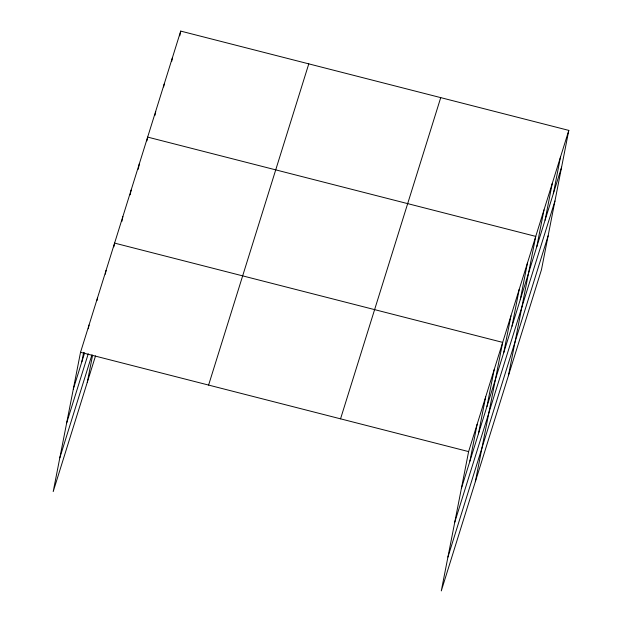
<?xml version="1.0" encoding="UTF-8"?>
<svg xmlns="http://www.w3.org/2000/svg" width="622" height="622" viewBox="0 0 622 622"><rect width="100%" height="100%" fill="white"/><g stroke="black" fill="none" stroke-linecap="round" stroke-linejoin="round"><path stroke-width="0.93" d="M568.803 130.395L468.615 451.603L441.286 590.9L541.474 269.691L568.803 130.395L180.714 31.1L80.526 352.309L53.197 491.605L95.524 355.893M81.824 361.802L83.675 352.371M88.301 328.781L89.039 325.011M97.001 300.535L97.553 297.705M105.336 274.178L106.074 270.399M87.259 382.398L92.608 355.146M113.849 246.872L114.588 243.101L502.677 342.388L475.348 481.685M121.928 221.315L122.853 216.596M130.192 194.818L131.118 190.099M138.271 169.262L139.382 163.602M146.909 140.875L147.647 137.097L535.744 236.391L508.415 375.688M154.987 115.319L155.733 111.54M163.625 86.932L164.185 84.102M171.703 61.376L172.45 57.597M179.789 35.819L180.714 31.1M469.913 461.096L477.136 424.297M478.427 433.791L485.65 396.999M486.948 406.493L494.163 369.693M503.727 352.69L510.95 315.89M511.992 326.185L519.214 289.393M520.256 299.687L527.479 262.888M536.786 246.685L544.009 209.894M545.051 220.188L552.274 183.389M553.323 193.691L560.539 156.892M73.303 389.108L84.662 352.705M66.671 422.929L88.246 353.762M59.829 457.784L91.908 354.944M208.595 385.08L308.784 63.864M340.545 418.839L440.734 97.623M461.4 488.402L561.588 167.186M454.76 522.223L554.948 201.015M447.926 557.071L548.114 235.862M80.526 352.309L468.615 451.603"/></g></svg>
